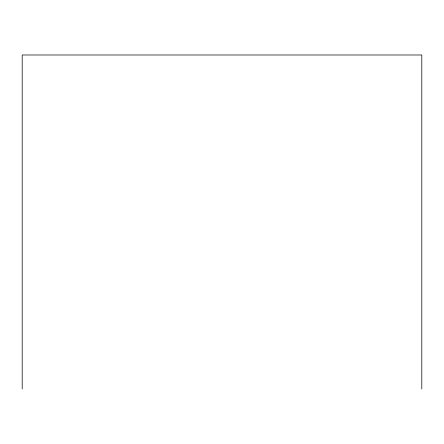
<?xml version="1.0" encoding="UTF-8"?>
<svg xmlns="http://www.w3.org/2000/svg" width="444" height="444" viewBox="0 0 444 444"><rect width="100%" height="100%" fill="white"/><g stroke="black" fill="none" stroke-linecap="round" stroke-linejoin="round"><path stroke-width="0.67" d="M421.8 389.011L421.8 54.989L22.2 54.989L22.2 389.011"/></g></svg>
